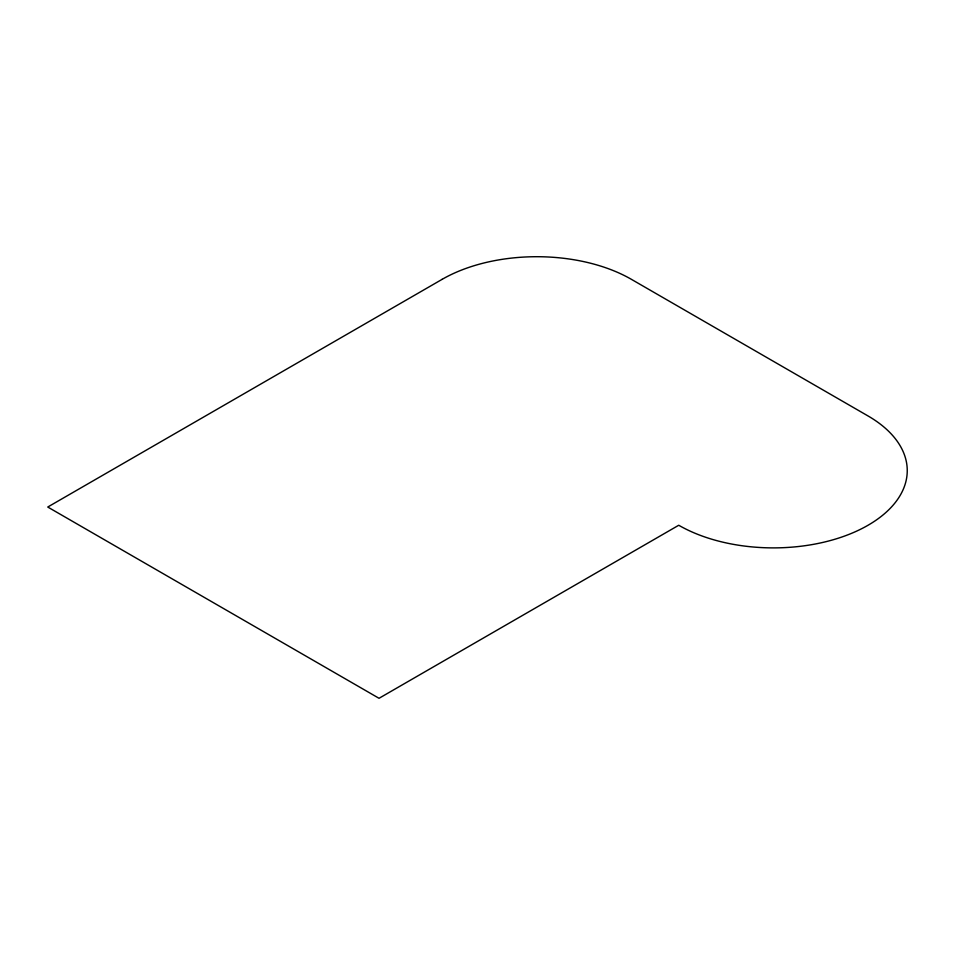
<?xml version="1.0" encoding="UTF-8"?>
<svg xmlns="http://www.w3.org/2000/svg" width="955" height="955" viewBox="0 0 955 955"><rect width="100%" height="100%" fill="white"/><g stroke="black" fill="none" stroke-linecap="round" stroke-linejoin="round"><path stroke-width="1.43" d="M442.117 279.349L47.75 507.033L379.028 698.296L678.742 525.25A133.855 77.283 0 0 0 868.047 525.25A133.855 77.283 0 0 0 868.047 415.962L631.422 279.349A133.855 77.283 0 0 0 442.117 279.349"/></g></svg>
